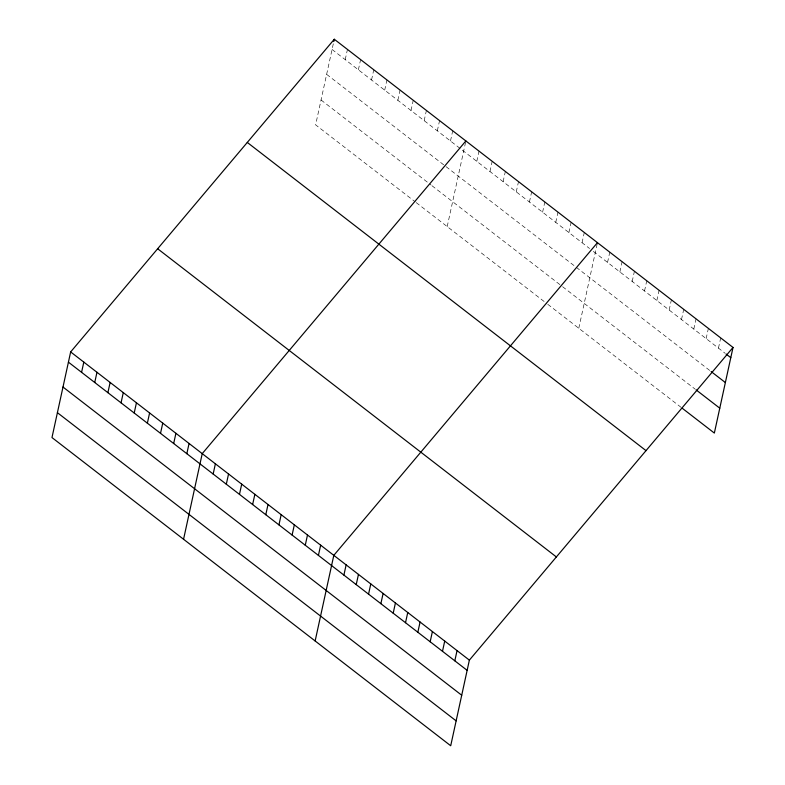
<?xml version="1.0" encoding="UTF-8"?>
<svg xmlns="http://www.w3.org/2000/svg" width="785" height="785" viewBox="0 0 785 785"><rect width="100%" height="100%" fill="white"/><g stroke="black" fill="none" stroke-linecap="round" stroke-linejoin="round"><path stroke-width="0.59" stroke-dasharray="3.92 2.94" d="M333.301 43.793L315.629 124.874L415.245 201.873M345.223 59.64L347.451 49.416M358.382 69.816L360.609 59.591M371.54 79.982L373.768 69.757M384.699 90.157L386.926 79.933M397.858 100.323L400.085 90.098M411.016 110.499L413.244 100.274M424.175 120.664L426.402 110.44M437.323 130.84L439.561 120.615M450.482 141.006L452.719 130.781M447.205 226.571L465.868 140.957M476.799 161.347L479.027 151.122M489.958 171.523L492.185 161.298M503.116 181.688L505.344 171.464M516.275 191.854L518.502 181.639M529.433 202.03L531.661 191.805M542.592 212.195L544.819 201.981M555.751 222.371L557.978 212.146M568.909 232.537L571.137 222.322M582.068 242.712L584.295 232.488M578.78 328.277L597.454 242.663M607.551 262.406L609.778 252.181M619.875 271.934L622.103 261.709M632.2 281.462L634.427 271.237M644.524 290.99L646.752 280.765M656.849 300.508L659.076 290.293M669.173 310.036L671.401 299.811M681.498 319.564L683.725 309.339M693.812 329.092L696.05 318.867M706.137 338.62L708.374 328.395M718.461 348.138L720.699 337.923M332.065 49.475L589.584 248.521M593.342 251.426L725.105 353.27M326.638 74.349L710.199 370.824M321.055 99.989L431.014 184.985M431.956 185.711L561.648 285.966M562.59 286.692L695.127 389.134M416.187 202.599L546.831 303.579M547.773 304.305L681.174 407.415"/><path stroke-width="1.18" d="M70.65 351.935L51.977 437.559L450.708 745.75L469.371 660.126L733.023 347.441L334.292 39.25L70.65 351.935L469.371 660.126M81.581 372.325L83.809 362.101M94.74 382.501L96.967 372.276M107.898 392.667L110.126 382.442M121.057 402.842L123.284 392.618M134.206 413.008L136.443 402.784M147.364 423.184L149.601 412.959M160.523 433.349L162.75 423.125M173.681 443.525L175.909 433.3M186.84 453.691L189.067 443.466M183.562 539.256L202.226 453.642L465.868 140.957M213.157 474.032L215.384 463.807M226.315 484.208L228.543 473.983M333.802 41.526L334.292 39.25M239.474 494.373L241.701 484.149M252.633 504.539L254.86 494.324M265.791 514.715L268.019 504.49M278.95 524.88L281.177 514.666M292.108 535.056L294.336 524.831M305.267 545.222L307.494 535.007M318.425 555.397L320.653 545.173M315.138 640.962L333.811 555.348L597.454 242.663M343.899 575.091L346.136 564.866M356.223 584.619L358.46 574.394M368.548 594.147L370.785 583.922M380.872 603.675L383.109 593.45M393.197 613.193L395.424 602.978M405.521 622.721L407.749 612.496M417.846 632.249L420.073 622.024M430.17 641.777L432.398 631.552M442.495 651.305L444.722 641.08M454.819 660.823L457.047 650.608M733.023 347.441L714.35 433.065L682.116 408.151M726.046 354.006L730.786 357.666M711.141 371.56L725.369 382.55M696.079 389.86L719.776 408.18M247.295 142.438L646.016 450.629M157.648 248.747L556.379 556.948M68.423 362.16L467.144 670.351M62.996 387.034L461.717 695.235M57.403 412.674L456.134 720.865"/></g></svg>
